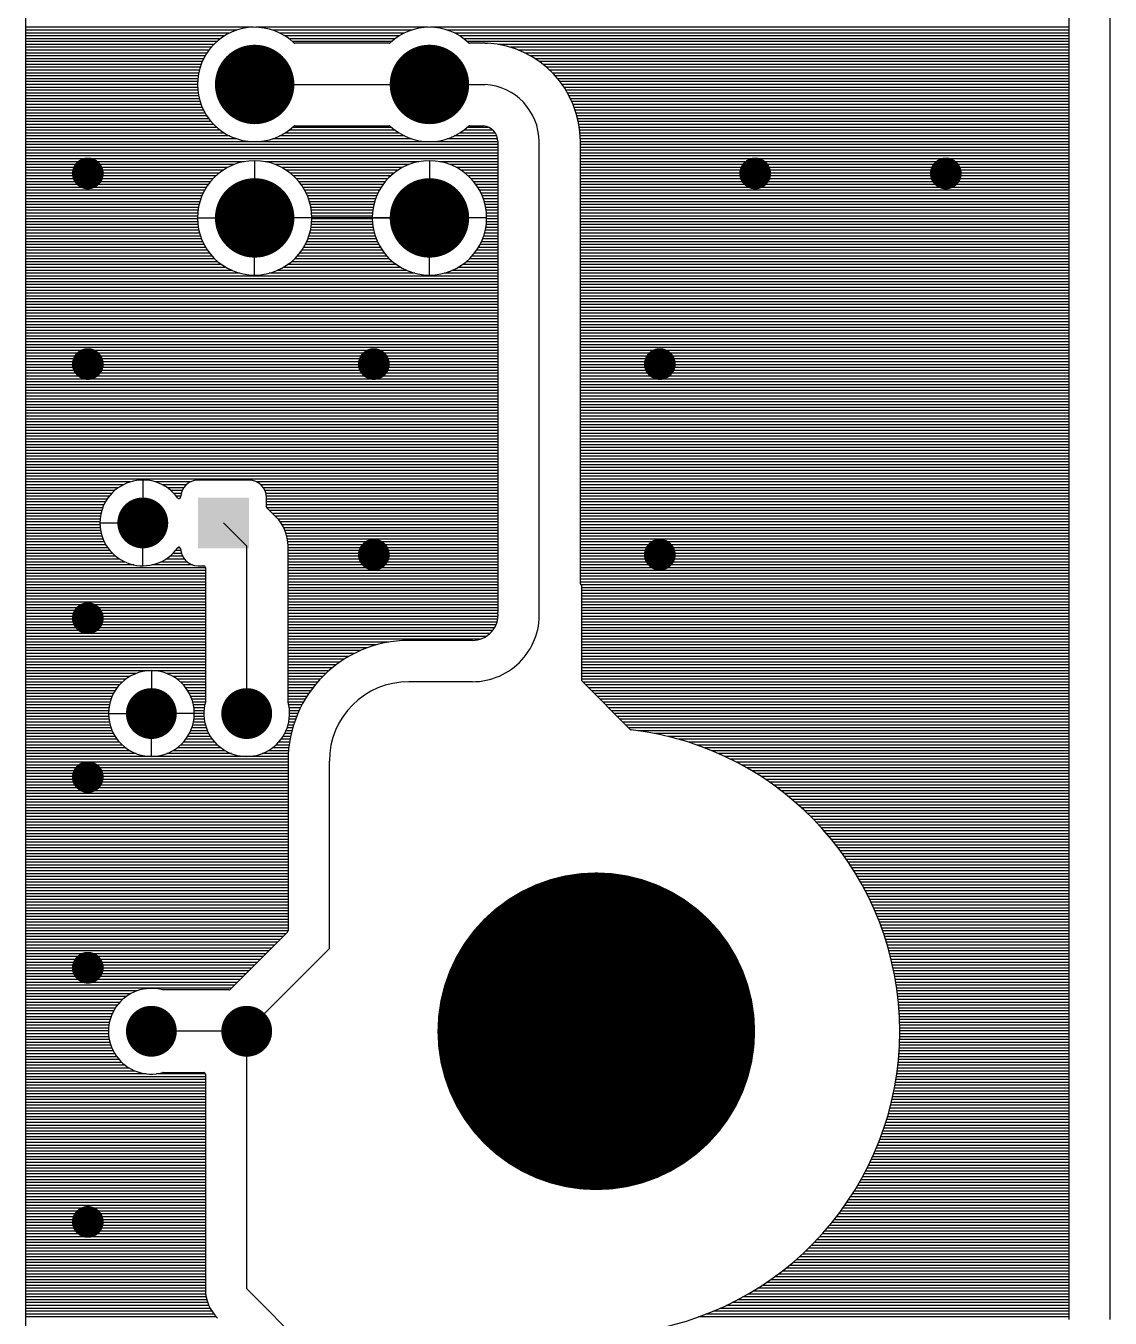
# Model space of a CAD drawing. Extents: x 295 to 953, y 10 to 290.
# Drawn here: x 600.7 to 662.1, y 147.5 to 220.8 of the extents above; entities that cross this region are included whole.
import ezdxf

# ---------------------------------------------------------------- set-up
doc = ezdxf.new("R2010")
doc.units = 0
doc.header["$LTSCALE"] = 5
doc.header["$MEASUREMENT"] = 0
doc.layers.get('0').update_dxf_attribs({"linetype": 'CONTINUOUS', "lineweight": 25})
doc.layers.add('BOTTOM_PHO', color=2, linetype='CONTINUOUS')

msp = doc.modelspace()

# ---------------------------------------------------------------- linework, layer by layer
for points, const_width in [([(614.753, 217.44, -1), (612.503, 217.44, -1)], 2.25), ([(624.653, 217.44, -1), (622.403, 217.44, -1)], 2.25), ([(604.628, 212.4, -1), (603.728, 212.4, -1)], 0.9), ([(642.428, 212.4, -1), (641.528, 212.4, -1)], 0.9), ([(653.228, 212.4, -1), (652.328, 212.4, -1)], 0.9), ([(614.753, 209.88, -1), (612.503, 209.88, -1)], 2.25), ([(624.653, 209.88, -1), (622.403, 209.88, -1)], 2.25), ([(604.628, 201.6, -1), (603.728, 201.6, -1)], 0.9), ([(620.828, 201.6, -1), (619.928, 201.6, -1)], 0.9), ([(637.028, 201.6, -1), (636.128, 201.6, -1)], 0.9), ([(608.012, 192.6, -1), (606.572, 192.6, -1)], 1.44), ([(620.828, 190.8, -1), (619.928, 190.8, -1)], 0.9), ([(637.028, 190.8, -1), (636.128, 190.8, -1)], 0.9), ([(604.628, 187.2, -1), (603.728, 187.2, -1)], 0.9), ([(608.498, 181.8, -1), (607.058, 181.8, -1)], 1.44), ([(613.898, 181.8, -1), (612.458, 181.8, -1)], 1.44), ([(604.628, 178.2, -1), (603.728, 178.2, -1)], 0.9), ([(637.478, 163.8, -1), (628.478, 163.8, -1)], 9), ([(604.628, 167.4, -1), (603.728, 167.4, -1)], 0.9), ([(608.498, 163.8, -1), (607.058, 163.8, -1)], 1.44), ([(613.898, 163.8, -1), (612.458, 163.8, -1)], 1.44), ([(604.628, 153, -1), (603.728, 153, -1)], 0.9)]:
    msp.add_lwpolyline(points, format="xyb", close=True, dxfattribs=dict(const_width=const_width))
msp.add_solid([(610.424, 194.04), (610.424, 191.16), (613.304, 194.04), (613.304, 191.16)])
at = {"layer": 'BOTTOM_PHO', "color": 7}
for p, q in [((600.668, 95.475), (600.668, 245.4)), ((659.745, 222.48), (659.745, 147.472)), ((662.085, 147.472), (662.085, 222.48)), ((613.565, 220.679), (600.668, 220.679)), ((612.614, 220.517), (600.668, 220.517)), ((623.465, 220.679), (613.69, 220.679)), ((622.514, 220.517), (614.641, 220.517)), ((659.745, 220.679), (623.59, 220.679)), ((659.745, 220.517), (624.541, 220.517)), ((612.214, 220.355), (600.668, 220.355)), ((611.92, 220.193), (600.668, 220.193)), ((611.683, 220.031), (600.668, 220.031)), ((611.484, 219.869), (600.668, 219.869)), ((611.313, 219.707), (600.668, 219.707)), ((622.114, 220.355), (615.041, 220.355)), ((621.82, 220.193), (615.335, 220.193)), ((621.583, 220.031), (615.572, 220.031)), ((621.384, 219.869), (615.771, 219.869)), ((621.251, 219.78), (615.904, 219.78)), ((659.745, 220.355), (624.941, 220.355)), ((659.745, 220.193), (625.235, 220.193)), ((659.745, 220.031), (625.472, 220.031)), ((659.745, 219.869), (625.671, 219.869)), ((626.678, 219.78), (625.804, 219.78)), ((626.678, 219.78), (626.811, 219.776)), ((659.745, 219.707), (627.422, 219.707)), ((611.165, 219.545), (600.668, 219.545)), ((611.035, 219.383), (600.668, 219.383)), ((610.921, 219.221), (600.668, 219.221)), ((610.821, 219.059), (600.668, 219.059)), ((659.745, 219.545), (628.112, 219.545)), ((659.745, 219.383), (628.573, 219.383)), ((659.745, 219.221), (628.938, 219.221)), ((659.745, 219.059), (629.246, 219.059)), ((610.734, 218.897), (600.668, 218.897)), ((610.658, 218.735), (600.668, 218.735)), ((610.592, 218.573), (600.668, 218.573)), ((610.537, 218.411), (600.668, 218.411)), ((610.49, 218.249), (600.668, 218.249)), ((659.745, 218.897), (629.514, 218.897)), ((659.745, 218.735), (629.752, 218.735)), ((659.745, 218.573), (629.966, 218.573)), ((659.745, 218.411), (630.161, 218.411)), ((659.745, 218.249), (630.339, 218.249)), ((610.453, 218.087), (600.668, 218.087)), ((610.424, 217.925), (600.668, 217.925)), ((610.404, 217.763), (600.668, 217.763)), ((610.392, 217.601), (600.668, 217.601)), ((659.745, 218.087), (630.503, 218.087)), ((659.745, 217.925), (630.654, 217.925)), ((659.745, 217.763), (630.793, 217.763)), ((659.745, 217.601), (630.922, 217.601)), ((610.388, 217.439), (600.668, 217.439)), ((610.392, 217.277), (600.668, 217.277)), ((610.404, 217.115), (600.668, 217.115)), ((610.424, 216.953), (600.668, 216.953)), ((610.453, 216.791), (600.668, 216.791)), ((613.628, 217.44), (623.528, 217.44)), ((623.528, 217.44), (626.678, 217.44)), ((659.745, 217.439), (631.042, 217.439)), ((659.745, 217.277), (631.153, 217.277)), ((659.745, 217.115), (631.256, 217.115)), ((659.745, 216.953), (631.352, 216.953)), ((659.745, 216.791), (631.44, 216.791)), ((610.491, 216.629), (600.668, 216.629)), ((610.537, 216.467), (600.668, 216.467)), ((610.593, 216.305), (600.668, 216.305)), ((610.658, 216.143), (600.668, 216.143)), ((610.734, 215.981), (600.668, 215.981)), ((659.745, 216.629), (631.522, 216.629)), ((659.745, 216.467), (631.597, 216.467)), ((659.745, 216.305), (631.666, 216.305)), ((659.745, 216.143), (631.729, 216.143)), ((659.745, 215.981), (631.786, 215.981)), ((610.822, 215.819), (600.668, 215.819)), ((610.922, 215.657), (600.668, 215.657)), ((611.036, 215.495), (600.668, 215.495)), ((611.166, 215.333), (600.668, 215.333)), ((659.745, 215.819), (631.838, 215.819)), ((659.745, 215.657), (631.884, 215.657)), ((659.745, 215.495), (631.925, 215.495)), ((659.745, 215.333), (631.961, 215.333)), ((611.314, 215.171), (600.668, 215.171)), ((611.485, 215.009), (600.668, 215.009)), ((611.684, 214.847), (600.668, 214.847)), ((611.922, 214.685), (600.668, 214.685)), ((612.216, 214.523), (600.668, 214.523)), ((622.116, 214.523), (615.039, 214.523)), ((621.822, 214.685), (615.333, 214.685)), ((621.584, 214.847), (615.571, 214.847)), ((621.385, 215.009), (615.77, 215.009)), ((615.904, 215.1), (621.251, 215.1)), ((627.338, 214.523), (624.939, 214.523)), ((627.256, 214.685), (625.233, 214.685)), ((627.125, 214.847), (625.471, 214.847)), ((626.898, 215.009), (625.67, 215.009)), ((625.804, 215.1), (626.585, 215.1)), ((659.745, 215.171), (631.992, 215.171)), ((659.745, 215.009), (632.019, 215.009)), ((659.745, 214.847), (632.04, 214.847)), ((659.745, 214.685), (632.056, 214.685)), ((659.745, 214.523), (632.068, 214.523)), ((612.618, 214.361), (600.668, 214.361)), ((627.398, 214.199), (600.668, 214.199)), ((627.398, 214.037), (600.668, 214.037)), ((627.398, 213.875), (600.668, 213.875)), ((622.518, 214.361), (614.637, 214.361)), ((627.383, 214.361), (624.537, 214.361)), ((627.398, 214.2), (627.398, 187.74)), ((629.738, 187.74), (629.738, 214.2)), ((659.745, 214.361), (632.075, 214.361)), ((632.078, 189.156), (632.078, 214.2)), ((659.745, 214.199), (632.078, 214.199)), ((659.745, 214.037), (632.078, 214.037)), ((659.745, 213.875), (632.078, 213.875)), ((627.398, 213.713), (600.668, 213.713)), ((627.398, 213.551), (600.668, 213.551)), ((627.398, 213.389), (600.668, 213.389)), ((627.398, 213.227), (600.668, 213.227)), ((613.035, 213.065), (600.668, 213.065)), ((613.628, 213.12), (613.628, 212.13)), ((622.935, 213.065), (614.22, 213.065)), ((623.528, 213.12), (623.528, 212.13)), ((627.398, 213.065), (624.12, 213.065)), ((659.745, 213.713), (632.078, 213.713)), ((659.745, 213.551), (632.078, 213.551)), ((659.745, 213.389), (632.078, 213.389)), ((659.745, 213.227), (632.078, 213.227)), ((659.745, 213.065), (632.078, 213.065)), ((612.463, 212.903), (600.668, 212.903)), ((612.108, 212.741), (600.668, 212.741)), ((611.836, 212.579), (600.668, 212.579)), ((611.613, 212.417), (600.668, 212.417)), ((622.363, 212.903), (614.792, 212.903)), ((622.008, 212.741), (615.147, 212.741)), ((621.736, 212.579), (615.419, 212.579)), ((621.513, 212.417), (615.642, 212.417)), ((627.398, 212.903), (624.692, 212.903)), ((627.398, 212.741), (625.047, 212.741)), ((627.398, 212.579), (625.319, 212.579)), ((627.398, 212.417), (625.542, 212.417)), ((659.745, 212.903), (632.078, 212.903)), ((659.745, 212.741), (632.078, 212.741)), ((659.745, 212.579), (632.078, 212.579)), ((659.745, 212.417), (632.078, 212.417)), ((611.424, 212.255), (600.668, 212.255)), ((611.261, 212.093), (600.668, 212.093)), ((611.12, 211.931), (600.668, 211.931)), ((610.995, 211.769), (600.668, 211.769)), ((610.886, 211.607), (600.668, 211.607)), ((621.324, 212.255), (615.831, 212.255)), ((621.161, 212.093), (615.994, 212.093)), ((621.02, 211.931), (616.135, 211.931)), ((620.895, 211.769), (616.26, 211.769)), ((620.786, 211.607), (616.369, 211.607)), ((627.398, 212.255), (625.731, 212.255)), ((627.398, 212.093), (625.894, 212.093)), ((627.398, 211.931), (626.035, 211.931)), ((627.398, 211.769), (626.16, 211.769)), ((627.398, 211.607), (626.269, 211.607)), ((659.745, 212.255), (632.078, 212.255)), ((659.745, 212.093), (632.078, 212.093)), ((659.745, 211.931), (632.078, 211.931)), ((659.745, 211.769), (632.078, 211.769)), ((659.745, 211.607), (632.078, 211.607)), ((610.791, 211.445), (600.668, 211.445)), ((610.707, 211.283), (600.668, 211.283)), ((610.635, 211.121), (600.668, 211.121)), ((610.573, 210.959), (600.668, 210.959)), ((620.691, 211.445), (616.464, 211.445)), ((620.607, 211.283), (616.548, 211.283)), ((620.535, 211.121), (616.62, 211.121)), ((620.473, 210.959), (616.682, 210.959)), ((627.398, 211.445), (626.364, 211.445)), ((627.398, 211.283), (626.448, 211.283)), ((627.398, 211.121), (626.52, 211.121)), ((627.398, 210.959), (626.582, 210.959)), ((659.745, 211.445), (632.078, 211.445)), ((659.745, 211.283), (632.078, 211.283)), ((659.745, 211.121), (632.078, 211.121)), ((659.745, 210.959), (632.078, 210.959)), ((610.52, 210.797), (600.668, 210.797)), ((610.477, 210.635), (600.668, 210.635)), ((610.442, 210.473), (600.668, 210.473)), ((610.416, 210.311), (600.668, 210.311)), ((610.399, 210.149), (600.668, 210.149)), ((620.42, 210.797), (616.735, 210.797)), ((620.377, 210.635), (616.778, 210.635)), ((620.342, 210.473), (616.813, 210.473)), ((620.316, 210.311), (616.839, 210.311)), ((620.299, 210.149), (616.856, 210.149)), ((627.398, 210.797), (626.635, 210.797)), ((627.398, 210.635), (626.678, 210.635)), ((627.398, 210.473), (626.713, 210.473)), ((627.398, 210.311), (626.739, 210.311)), ((627.398, 210.149), (626.756, 210.149)), ((659.745, 210.797), (632.078, 210.797)), ((659.745, 210.635), (632.078, 210.635)), ((659.745, 210.473), (632.078, 210.473)), ((659.745, 210.311), (632.078, 210.311)), ((659.745, 210.149), (632.078, 210.149)), ((610.389, 209.987), (600.668, 209.987)), ((610.388, 209.825), (600.668, 209.825)), ((610.395, 209.663), (600.668, 209.663)), ((610.41, 209.501), (600.668, 209.501)), ((610.388, 209.88), (611.378, 209.88)), ((623.528, 209.88), (613.628, 209.88)), ((616.868, 209.88), (615.878, 209.88)), ((620.31, 209.501), (616.845, 209.501)), ((620.295, 209.663), (616.86, 209.663)), ((620.289, 209.987), (616.866, 209.987)), ((620.288, 209.825), (616.867, 209.825)), ((620.288, 209.88), (621.278, 209.88)), ((626.768, 209.88), (625.778, 209.88)), ((627.398, 209.501), (626.745, 209.501)), ((627.398, 209.663), (626.76, 209.663)), ((627.398, 209.987), (626.766, 209.987)), ((627.398, 209.825), (626.767, 209.825)), ((659.745, 209.987), (632.078, 209.987)), ((659.745, 209.825), (632.078, 209.825)), ((659.745, 209.663), (632.078, 209.663)), ((659.745, 209.501), (632.078, 209.501)), ((610.433, 209.339), (600.668, 209.339)), ((610.465, 209.177), (600.668, 209.177)), ((610.505, 209.015), (600.668, 209.015)), ((610.554, 208.853), (600.668, 208.853)), ((610.613, 208.691), (600.668, 208.691)), ((620.513, 208.691), (616.642, 208.691)), ((620.454, 208.853), (616.701, 208.853)), ((620.405, 209.015), (616.75, 209.015)), ((620.365, 209.177), (616.79, 209.177)), ((620.333, 209.339), (616.822, 209.339)), ((627.398, 208.691), (626.542, 208.691)), ((627.398, 208.853), (626.601, 208.853)), ((627.398, 209.015), (626.65, 209.015)), ((627.398, 209.177), (626.69, 209.177)), ((627.398, 209.339), (626.722, 209.339)), ((659.745, 209.339), (632.078, 209.339)), ((659.745, 209.177), (632.078, 209.177)), ((659.745, 209.015), (632.078, 209.015)), ((659.745, 208.853), (632.078, 208.853)), ((659.745, 208.691), (632.078, 208.691)), ((610.682, 208.529), (600.668, 208.529)), ((610.762, 208.367), (600.668, 208.367)), ((610.854, 208.205), (600.668, 208.205)), ((610.958, 208.043), (600.668, 208.043)), ((620.858, 208.043), (616.297, 208.043)), ((620.754, 208.205), (616.401, 208.205)), ((620.662, 208.367), (616.493, 208.367)), ((620.582, 208.529), (616.573, 208.529)), ((627.398, 208.043), (626.197, 208.043)), ((627.398, 208.205), (626.301, 208.205)), ((627.398, 208.367), (626.393, 208.367)), ((627.398, 208.529), (626.473, 208.529)), ((659.745, 208.529), (632.078, 208.529)), ((659.745, 208.367), (632.078, 208.367)), ((659.745, 208.205), (632.078, 208.205)), ((659.745, 208.043), (632.078, 208.043)), ((611.077, 207.881), (600.668, 207.881)), ((611.213, 207.719), (600.668, 207.719)), ((611.369, 207.557), (600.668, 207.557)), ((611.548, 207.395), (600.668, 207.395)), ((611.759, 207.233), (600.668, 207.233)), ((613.628, 206.64), (613.628, 207.63)), ((621.659, 207.233), (615.497, 207.233)), ((621.448, 207.395), (615.707, 207.395)), ((621.269, 207.557), (615.887, 207.557)), ((621.113, 207.719), (616.042, 207.719)), ((620.977, 207.881), (616.178, 207.881)), ((623.528, 206.64), (623.528, 207.63)), ((627.398, 207.233), (625.397, 207.233)), ((627.398, 207.395), (625.607, 207.395)), ((627.398, 207.557), (625.787, 207.557)), ((627.398, 207.719), (625.942, 207.719)), ((627.398, 207.881), (626.078, 207.881)), ((659.745, 207.881), (632.078, 207.881)), ((659.745, 207.719), (632.078, 207.719)), ((659.745, 207.557), (632.078, 207.557)), ((659.745, 207.395), (632.078, 207.395)), ((659.745, 207.233), (632.078, 207.233)), ((612.012, 207.071), (600.668, 207.071)), ((612.334, 206.909), (600.668, 206.909)), ((612.8, 206.747), (600.668, 206.747)), ((627.398, 206.585), (600.668, 206.585)), ((622.7, 206.747), (614.455, 206.747)), ((622.234, 206.909), (614.921, 206.909)), ((621.912, 207.071), (615.243, 207.071)), ((627.398, 206.747), (624.355, 206.747)), ((627.398, 206.909), (624.821, 206.909)), ((627.398, 207.071), (625.143, 207.071)), ((659.745, 207.071), (632.078, 207.071)), ((659.745, 206.909), (632.078, 206.909)), ((659.745, 206.747), (632.078, 206.747)), ((659.745, 206.585), (632.078, 206.585)), ((627.398, 206.423), (600.668, 206.423)), ((627.398, 206.261), (600.668, 206.261)), ((627.398, 206.099), (600.668, 206.099)), ((627.398, 205.937), (600.668, 205.937)), ((627.398, 205.775), (600.668, 205.775)), ((659.745, 206.423), (632.078, 206.423)), ((659.745, 206.261), (632.078, 206.261)), ((659.745, 206.099), (632.078, 206.099)), ((659.745, 205.937), (632.078, 205.937)), ((659.745, 205.775), (632.078, 205.775)), ((627.398, 205.613), (600.668, 205.613)), ((627.398, 205.451), (600.668, 205.451)), ((627.398, 205.289), (600.668, 205.289)), ((627.398, 205.127), (600.668, 205.127)), ((659.745, 205.613), (632.078, 205.613)), ((659.745, 205.451), (632.078, 205.451)), ((659.745, 205.289), (632.078, 205.289)), ((659.745, 205.127), (632.078, 205.127)), ((627.398, 204.965), (600.668, 204.965)), ((627.398, 204.803), (600.668, 204.803)), ((627.398, 204.641), (600.668, 204.641)), ((627.398, 204.479), (600.668, 204.479)), ((627.398, 204.317), (600.668, 204.317)), ((659.745, 204.965), (632.078, 204.965)), ((659.745, 204.803), (632.078, 204.803)), ((659.745, 204.641), (632.078, 204.641)), ((659.745, 204.479), (632.078, 204.479)), ((659.745, 204.317), (632.078, 204.317)), ((627.398, 204.155), (600.668, 204.155)), ((627.398, 203.993), (600.668, 203.993)), ((627.398, 203.831), (600.668, 203.831)), ((627.398, 203.669), (600.668, 203.669)), ((659.745, 204.155), (632.078, 204.155)), ((659.745, 203.993), (632.078, 203.993)), ((659.745, 203.831), (632.078, 203.831)), ((659.745, 203.669), (632.078, 203.669)), ((627.398, 203.507), (600.668, 203.507)), ((627.398, 203.345), (600.668, 203.345)), ((627.398, 203.183), (600.668, 203.183)), ((627.398, 203.021), (600.668, 203.021)), ((627.398, 202.859), (600.668, 202.859)), ((659.745, 203.507), (632.078, 203.507)), ((659.745, 203.345), (632.078, 203.345)), ((659.745, 203.183), (632.078, 203.183)), ((659.745, 203.021), (632.078, 203.021)), ((659.745, 202.859), (632.078, 202.859)), ((627.398, 202.697), (600.668, 202.697)), ((627.398, 202.535), (600.668, 202.535)), ((627.398, 202.373), (600.668, 202.373)), ((627.398, 202.211), (600.668, 202.211)), ((659.745, 202.697), (632.078, 202.697)), ((659.745, 202.535), (632.078, 202.535)), ((659.745, 202.373), (632.078, 202.373)), ((659.745, 202.211), (632.078, 202.211)), ((627.398, 202.049), (600.668, 202.049)), ((627.398, 201.887), (600.668, 201.887)), ((627.398, 201.725), (600.668, 201.725)), ((627.398, 201.563), (600.668, 201.563)), ((627.398, 201.401), (600.668, 201.401)), ((659.745, 202.049), (632.078, 202.049)), ((659.745, 201.887), (632.078, 201.887)), ((659.745, 201.725), (632.078, 201.725)), ((659.745, 201.563), (632.078, 201.563)), ((659.745, 201.401), (632.078, 201.401)), ((627.398, 201.239), (600.668, 201.239)), ((627.398, 201.077), (600.668, 201.077)), ((627.398, 200.915), (600.668, 200.915)), ((627.398, 200.753), (600.668, 200.753)), ((659.745, 201.239), (632.078, 201.239)), ((659.745, 201.077), (632.078, 201.077)), ((659.745, 200.915), (632.078, 200.915)), ((659.745, 200.753), (632.078, 200.753)), ((627.398, 200.591), (600.668, 200.591)), ((627.398, 200.429), (600.668, 200.429)), ((627.398, 200.267), (600.668, 200.267)), ((627.398, 200.105), (600.668, 200.105)), ((627.398, 199.943), (600.668, 199.943)), ((659.745, 200.591), (632.078, 200.591)), ((659.745, 200.429), (632.078, 200.429)), ((659.745, 200.267), (632.078, 200.267)), ((659.745, 200.105), (632.078, 200.105)), ((659.745, 199.943), (632.078, 199.943)), ((627.398, 199.781), (600.668, 199.781)), ((627.398, 199.619), (600.668, 199.619)), ((627.398, 199.457), (600.668, 199.457)), ((627.398, 199.295), (600.668, 199.295)), ((659.745, 199.781), (632.078, 199.781)), ((659.745, 199.619), (632.078, 199.619)), ((659.745, 199.457), (632.078, 199.457)), ((659.745, 199.295), (632.078, 199.295)), ((627.398, 199.133), (600.668, 199.133)), ((627.398, 198.971), (600.668, 198.971)), ((627.398, 198.809), (600.668, 198.809)), ((627.398, 198.647), (600.668, 198.647)), ((627.398, 198.485), (600.668, 198.485)), ((659.745, 199.133), (632.078, 199.133)), ((659.745, 198.971), (632.078, 198.971)), ((659.745, 198.809), (632.078, 198.809)), ((659.745, 198.647), (632.078, 198.647)), ((659.745, 198.485), (632.078, 198.485)), ((627.398, 198.323), (600.668, 198.323)), ((627.398, 198.161), (600.668, 198.161)), ((627.398, 197.999), (600.668, 197.999)), ((627.398, 197.837), (600.668, 197.837)), ((659.745, 198.323), (632.078, 198.323)), ((659.745, 198.161), (632.078, 198.161)), ((659.745, 197.999), (632.078, 197.999)), ((659.745, 197.837), (632.078, 197.837)), ((627.398, 197.675), (600.668, 197.675)), ((627.398, 197.513), (600.668, 197.513)), ((627.398, 197.351), (600.668, 197.351)), ((627.398, 197.189), (600.668, 197.189)), ((627.398, 197.027), (600.668, 197.027)), ((659.745, 197.675), (632.078, 197.675)), ((659.745, 197.513), (632.078, 197.513)), ((659.745, 197.351), (632.078, 197.351)), ((659.745, 197.189), (632.078, 197.189)), ((659.745, 197.027), (632.078, 197.027)), ((627.398, 196.865), (600.668, 196.865)), ((627.398, 196.703), (600.668, 196.703)), ((627.398, 196.541), (600.668, 196.541)), ((627.398, 196.379), (600.668, 196.379)), ((627.398, 196.217), (600.668, 196.217)), ((659.745, 196.865), (632.078, 196.865)), ((659.745, 196.703), (632.078, 196.703)), ((659.745, 196.541), (632.078, 196.541)), ((659.745, 196.379), (632.078, 196.379)), ((659.745, 196.217), (632.078, 196.217)), ((627.398, 196.055), (600.668, 196.055)), ((627.398, 195.893), (600.668, 195.893)), ((627.398, 195.731), (600.668, 195.731)), ((627.398, 195.569), (600.668, 195.569)), ((659.745, 196.055), (632.078, 196.055)), ((659.745, 195.893), (632.078, 195.893)), ((659.745, 195.731), (632.078, 195.731)), ((659.745, 195.569), (632.078, 195.569)), ((627.398, 195.407), (600.668, 195.407)), ((627.398, 195.245), (600.668, 195.245)), ((627.398, 195.083), (600.668, 195.083)), ((606.573, 194.921), (600.668, 194.921)), ((606.177, 194.759), (600.668, 194.759)), ((607.292, 195.03), (607.292, 194.04)), ((609.973, 194.921), (608.01, 194.921)), ((609.743, 194.759), (608.406, 194.759)), ((613.304, 195.03), (610.424, 195.03)), ((627.398, 194.921), (613.754, 194.921)), ((627.398, 194.759), (613.984, 194.759)), ((659.745, 195.407), (632.078, 195.407)), ((659.745, 195.245), (632.078, 195.245)), ((659.745, 195.083), (632.078, 195.083)), ((659.745, 194.921), (632.078, 194.921)), ((659.745, 194.759), (632.078, 194.759)), ((605.908, 194.597), (600.668, 194.597)), ((605.699, 194.435), (600.668, 194.435)), ((605.53, 194.273), (600.668, 194.273)), ((605.389, 194.111), (600.668, 194.111)), ((609.605, 194.597), (608.676, 194.597)), ((609.516, 194.435), (608.884, 194.435)), ((609.461, 194.273), (609.054, 194.273)), ((609.436, 194.111), (609.194, 194.111)), ((627.398, 194.597), (614.122, 194.597)), ((627.398, 194.435), (614.211, 194.435)), ((627.398, 194.273), (614.266, 194.273)), ((627.398, 194.111), (614.291, 194.111)), ((614.294, 193.517), (614.294, 194.04)), ((659.745, 194.597), (632.078, 194.597)), ((659.745, 194.435), (632.078, 194.435)), ((659.745, 194.273), (632.078, 194.273)), ((659.745, 194.111), (632.078, 194.111)), ((605.271, 193.949), (600.668, 193.949)), ((605.171, 193.787), (600.668, 193.787)), ((605.088, 193.625), (600.668, 193.625)), ((605.02, 193.463), (600.668, 193.463)), ((604.965, 193.301), (600.668, 193.301)), ((627.398, 193.949), (614.294, 193.949)), ((627.398, 193.787), (614.294, 193.787)), ((627.398, 193.625), (614.294, 193.625)), ((627.398, 193.463), (614.311, 193.463)), ((614.832, 192.941), (614.32, 193.453)), ((627.398, 193.301), (614.471, 193.301)), ((659.745, 193.949), (632.078, 193.949)), ((659.745, 193.787), (632.078, 193.787)), ((659.745, 193.625), (632.078, 193.625)), ((659.745, 193.463), (632.078, 193.463)), ((659.745, 193.301), (632.078, 193.301)), ((604.922, 193.139), (600.668, 193.139)), ((604.891, 192.977), (600.668, 192.977)), ((604.871, 192.815), (600.668, 192.815)), ((604.862, 192.653), (600.668, 192.653)), ((604.862, 192.6), (605.852, 192.6)), ((613.178, 191.286), (611.864, 192.6)), ((627.398, 193.139), (614.633, 193.139)), ((627.398, 192.977), (614.795, 192.977)), ((627.398, 192.815), (614.949, 192.815)), ((627.398, 192.653), (615.076, 192.653)), ((659.745, 193.139), (632.078, 193.139)), ((659.745, 192.977), (632.078, 192.977)), ((659.745, 192.815), (632.078, 192.815)), ((659.745, 192.653), (632.078, 192.653)), ((604.864, 192.491), (600.668, 192.491)), ((604.877, 192.329), (600.668, 192.329)), ((604.9, 192.167), (600.668, 192.167)), ((604.935, 192.005), (600.668, 192.005)), ((604.982, 191.843), (600.668, 191.843)), ((627.398, 192.491), (615.183, 192.491)), ((627.398, 192.329), (615.272, 192.329)), ((627.398, 192.167), (615.345, 192.167)), ((627.398, 192.005), (615.404, 192.005)), ((627.398, 191.843), (615.45, 191.843)), ((659.745, 192.491), (632.078, 192.491)), ((659.745, 192.329), (632.078, 192.329)), ((659.745, 192.167), (632.078, 192.167)), ((659.745, 192.005), (632.078, 192.005)), ((659.745, 191.843), (632.078, 191.843)), ((605.042, 191.681), (600.668, 191.681)), ((605.115, 191.519), (600.668, 191.519)), ((605.203, 191.357), (600.668, 191.357)), ((605.309, 191.195), (600.668, 191.195)), ((607.292, 190.17), (607.292, 191.16)), ((609.413, 191.195), (609.275, 191.195)), ((613.178, 181.8), (613.178, 191.286)), ((627.398, 191.681), (615.484, 191.681)), ((627.398, 191.519), (615.506, 191.519)), ((627.398, 191.357), (615.516, 191.357)), ((615.518, 182.467), (615.518, 191.286)), ((627.398, 191.195), (615.518, 191.195)), ((659.745, 191.681), (632.078, 191.681)), ((659.745, 191.519), (632.078, 191.519)), ((659.745, 191.357), (632.078, 191.357)), ((659.745, 191.195), (632.078, 191.195)), ((605.434, 191.033), (600.668, 191.033)), ((605.584, 190.871), (600.668, 190.871)), ((605.765, 190.709), (600.668, 190.709)), ((605.991, 190.547), (600.668, 190.547)), ((606.291, 190.385), (600.668, 190.385)), ((609.807, 190.385), (608.292, 190.385)), ((609.646, 190.547), (608.592, 190.547)), ((609.542, 190.709), (608.818, 190.709)), ((609.477, 190.871), (608.999, 190.871)), ((609.442, 191.033), (609.149, 191.033)), ((627.398, 191.033), (615.518, 191.033)), ((627.398, 190.871), (615.518, 190.871)), ((627.398, 190.709), (615.518, 190.709)), ((627.398, 190.547), (615.518, 190.547)), ((627.398, 190.385), (615.518, 190.385)), ((659.745, 191.033), (632.078, 191.033)), ((659.745, 190.871), (632.078, 190.871)), ((659.745, 190.709), (632.078, 190.709)), ((659.745, 190.547), (632.078, 190.547)), ((659.745, 190.385), (632.078, 190.385)), ((606.785, 190.223), (600.668, 190.223)), ((610.838, 190.061), (600.668, 190.061)), ((610.838, 189.899), (600.668, 189.899)), ((610.838, 189.737), (600.668, 189.737)), ((610.103, 190.223), (607.798, 190.223)), ((610.424, 190.17), (610.748, 190.17)), ((610.838, 190.08), (610.838, 182.467)), ((627.398, 190.223), (615.518, 190.223)), ((627.398, 190.061), (615.518, 190.061)), ((627.398, 189.899), (615.518, 189.899)), ((627.398, 189.737), (615.518, 189.737)), ((659.745, 190.223), (632.078, 190.223)), ((659.745, 190.061), (632.078, 190.061)), ((659.745, 189.899), (632.078, 189.899)), ((659.745, 189.737), (632.078, 189.737)), ((610.838, 189.575), (600.668, 189.575)), ((610.838, 189.413), (600.668, 189.413)), ((610.838, 189.251), (600.668, 189.251)), ((610.838, 189.089), (600.668, 189.089)), ((610.838, 188.927), (600.668, 188.927)), ((627.398, 189.575), (615.518, 189.575)), ((627.398, 189.413), (615.518, 189.413)), ((627.398, 189.251), (615.518, 189.251)), ((627.398, 189.089), (615.518, 189.089)), ((627.398, 188.927), (615.518, 188.927)), ((659.745, 189.575), (632.078, 189.575)), ((659.745, 189.413), (632.078, 189.413)), ((659.745, 189.251), (632.078, 189.251)), ((659.745, 189.089), (632.107, 189.089)), ((632.168, 183.675), (632.168, 189)), ((659.745, 188.927), (632.168, 188.927)), ((610.838, 188.765), (600.668, 188.765)), ((610.838, 188.603), (600.668, 188.603)), ((610.838, 188.441), (600.668, 188.441)), ((610.838, 188.279), (600.668, 188.279)), ((627.398, 188.765), (615.518, 188.765)), ((627.398, 188.603), (615.518, 188.603)), ((627.398, 188.441), (615.518, 188.441)), ((627.398, 188.279), (615.518, 188.279)), ((659.745, 188.765), (632.168, 188.765)), ((659.745, 188.603), (632.168, 188.603)), ((659.745, 188.441), (632.168, 188.441)), ((659.745, 188.279), (632.168, 188.279)), ((610.838, 188.117), (600.668, 188.117)), ((610.838, 187.955), (600.668, 187.955)), ((610.838, 187.793), (600.668, 187.793)), ((610.838, 187.631), (600.668, 187.631)), ((610.838, 187.469), (600.668, 187.469)), ((627.398, 188.117), (615.518, 188.117)), ((627.398, 187.955), (615.518, 187.955)), ((627.398, 187.793), (615.518, 187.793)), ((627.4, 187.631), (615.518, 187.631)), ((627.411, 187.469), (615.518, 187.469)), ((659.745, 188.117), (632.168, 188.117)), ((659.745, 187.955), (632.168, 187.955)), ((659.745, 187.793), (632.168, 187.793)), ((659.745, 187.631), (632.168, 187.631)), ((659.745, 187.469), (632.168, 187.469)), ((610.838, 187.307), (600.668, 187.307)), ((610.838, 187.145), (600.668, 187.145)), ((610.838, 186.983), (600.668, 186.983)), ((610.838, 186.821), (600.668, 186.821)), ((627.41, 187.307), (615.518, 187.307)), ((627.391, 187.145), (615.518, 187.145)), ((627.352, 186.983), (615.518, 186.983)), ((627.293, 186.821), (615.518, 186.821)), ((659.745, 187.307), (632.168, 187.307)), ((659.745, 187.145), (632.168, 187.145)), ((659.745, 186.983), (632.168, 186.983)), ((659.745, 186.821), (632.168, 186.821)), ((610.838, 186.659), (600.668, 186.659)), ((610.838, 186.497), (600.668, 186.497)), ((610.838, 186.335), (600.668, 186.335)), ((610.838, 186.173), (600.668, 186.173)), ((610.838, 186.011), (600.668, 186.011)), ((627.211, 186.659), (615.518, 186.659)), ((627.1, 186.497), (615.518, 186.497)), ((626.951, 186.335), (615.518, 186.335)), ((626.743, 186.173), (615.518, 186.173)), ((626.397, 186.011), (615.518, 186.011)), ((659.745, 186.659), (632.168, 186.659)), ((659.745, 186.497), (632.168, 186.497)), ((659.745, 186.335), (632.168, 186.335)), ((659.745, 186.173), (632.168, 186.173)), ((659.745, 186.011), (632.168, 186.011)), ((610.838, 185.849), (600.668, 185.849)), ((610.838, 185.687), (600.668, 185.687)), ((610.838, 185.525), (600.668, 185.525)), ((610.838, 185.363), (600.668, 185.363)), ((621.23, 185.849), (615.518, 185.849)), ((620.507, 185.687), (615.518, 185.687)), ((620.006, 185.525), (615.518, 185.525)), ((619.604, 185.363), (615.518, 185.363)), ((625.958, 185.943), (622.361, 185.943)), ((659.745, 185.849), (632.168, 185.849)), ((659.745, 185.687), (632.168, 185.687)), ((659.745, 185.525), (632.168, 185.525)), ((659.745, 185.363), (632.168, 185.363)), ((610.838, 185.201), (600.668, 185.201)), ((610.838, 185.039), (600.668, 185.039)), ((610.838, 184.877), (600.668, 184.877)), ((610.838, 184.715), (600.668, 184.715)), ((610.838, 184.553), (600.668, 184.553)), ((619.262, 185.201), (615.518, 185.201)), ((618.962, 185.039), (615.518, 185.039)), ((618.693, 184.877), (615.518, 184.877)), ((618.449, 184.715), (615.518, 184.715)), ((618.227, 184.553), (615.518, 184.553)), ((659.745, 185.201), (632.168, 185.201)), ((659.745, 185.039), (632.168, 185.039)), ((659.745, 184.877), (632.168, 184.877)), ((659.745, 184.715), (632.168, 184.715)), ((659.745, 184.553), (632.168, 184.553)), ((610.838, 184.391), (600.668, 184.391)), ((607.723, 184.229), (600.668, 184.229)), ((606.904, 184.067), (600.668, 184.067)), ((606.564, 183.905), (600.668, 183.905)), ((607.778, 184.23), (607.778, 183.24)), ((610.838, 184.229), (607.832, 184.229)), ((610.838, 184.067), (608.652, 184.067)), ((610.838, 183.905), (608.991, 183.905)), ((618.021, 184.391), (615.518, 184.391)), ((617.831, 184.229), (615.518, 184.229)), ((617.654, 184.067), (615.518, 184.067)), ((617.489, 183.905), (615.518, 183.905)), ((659.745, 184.391), (632.168, 184.391)), ((659.745, 184.229), (632.168, 184.229)), ((659.745, 184.067), (632.168, 184.067)), ((659.745, 183.905), (632.168, 183.905)), ((606.319, 183.743), (600.668, 183.743)), ((606.125, 183.581), (600.668, 183.581)), ((605.966, 183.419), (600.668, 183.419)), ((605.833, 183.257), (600.668, 183.257)), ((605.722, 183.095), (600.668, 183.095)), ((610.838, 183.743), (609.236, 183.743)), ((610.838, 183.581), (609.43, 183.581)), ((610.838, 183.419), (609.589, 183.419)), ((610.838, 183.257), (609.722, 183.257)), ((610.838, 183.095), (609.833, 183.095)), ((617.334, 183.743), (615.518, 183.743)), ((617.189, 183.581), (615.518, 183.581)), ((617.053, 183.419), (615.518, 183.419)), ((616.925, 183.257), (615.518, 183.257)), ((616.805, 183.095), (615.518, 183.095)), ((625.958, 183.603), (622.361, 183.603)), ((659.745, 183.743), (632.168, 183.743)), ((634.903, 180.901), (632.194, 183.611)), ((659.745, 183.581), (632.223, 183.581)), ((659.745, 183.419), (632.385, 183.419)), ((659.745, 183.257), (632.547, 183.257)), ((659.745, 183.095), (632.709, 183.095)), ((605.628, 182.933), (600.668, 182.933)), ((605.55, 182.771), (600.668, 182.771)), ((605.486, 182.609), (600.668, 182.609)), ((605.435, 182.447), (600.668, 182.447)), ((610.838, 182.933), (609.927, 182.933)), ((610.838, 182.771), (610.005, 182.771)), ((610.838, 182.609), (610.069, 182.609)), ((610.835, 182.447), (610.12, 182.447)), ((616.692, 182.933), (615.518, 182.933)), ((616.586, 182.771), (615.518, 182.771)), ((616.486, 182.609), (615.518, 182.609)), ((616.392, 182.447), (615.52, 182.447)), ((659.745, 182.933), (632.871, 182.933)), ((659.745, 182.771), (633.033, 182.771)), ((659.745, 182.609), (633.195, 182.609)), ((659.745, 182.447), (633.357, 182.447)), ((605.397, 182.285), (600.668, 182.285)), ((605.369, 182.123), (600.668, 182.123)), ((605.353, 181.961), (600.668, 181.961)), ((605.348, 181.799), (600.668, 181.799)), ((605.353, 181.637), (600.668, 181.637)), ((605.348, 181.8), (606.338, 181.8)), ((610.208, 181.8), (609.218, 181.8)), ((610.797, 182.285), (610.159, 182.285)), ((610.769, 182.123), (610.186, 182.123)), ((610.753, 181.961), (610.202, 181.961)), ((610.753, 181.637), (610.202, 181.637)), ((610.748, 181.799), (610.208, 181.799)), ((616.304, 182.285), (615.559, 182.285)), ((616.222, 182.123), (615.586, 182.123)), ((616.144, 181.961), (615.602, 181.961)), ((616.005, 181.637), (615.602, 181.637)), ((616.072, 181.799), (615.608, 181.799)), ((659.745, 182.285), (633.519, 182.285)), ((659.745, 182.123), (633.681, 182.123)), ((659.745, 181.961), (633.843, 181.961)), ((659.745, 181.799), (634.005, 181.799)), ((659.745, 181.637), (634.167, 181.637)), ((605.369, 181.475), (600.668, 181.475)), ((605.397, 181.313), (600.668, 181.313)), ((605.436, 181.151), (600.668, 181.151)), ((605.487, 180.989), (600.668, 180.989)), ((610.887, 180.989), (610.068, 180.989)), ((610.836, 181.151), (610.119, 181.151)), ((610.797, 181.313), (610.158, 181.313)), ((610.769, 181.475), (610.186, 181.475)), ((615.784, 180.989), (615.468, 180.989)), ((615.832, 181.151), (615.519, 181.151)), ((615.885, 181.313), (615.558, 181.313)), ((615.943, 181.475), (615.586, 181.475)), ((659.745, 181.475), (634.329, 181.475)), ((659.745, 181.313), (634.491, 181.313)), ((659.745, 181.151), (634.653, 181.151)), ((659.745, 180.989), (634.815, 180.989)), ((605.551, 180.827), (600.668, 180.827)), ((605.629, 180.665), (600.668, 180.665)), ((605.722, 180.503), (600.668, 180.503)), ((605.834, 180.341), (600.668, 180.341)), ((605.967, 180.179), (600.668, 180.179)), ((607.778, 179.37), (607.778, 180.36)), ((611.367, 180.179), (609.588, 180.179)), ((611.234, 180.341), (609.721, 180.341)), ((611.122, 180.503), (609.833, 180.503)), ((611.029, 180.665), (609.926, 180.665)), ((610.951, 180.827), (610.004, 180.827)), ((615.603, 180.179), (614.988, 180.179)), ((615.631, 180.341), (615.121, 180.341)), ((615.663, 180.503), (615.233, 180.503)), ((615.699, 180.665), (615.326, 180.665)), ((615.739, 180.827), (615.404, 180.827)), ((659.745, 180.827), (635.336, 180.827)), ((659.745, 180.665), (636.302, 180.665)), ((659.745, 180.503), (637.039, 180.503)), ((659.745, 180.341), (637.655, 180.341)), ((659.745, 180.179), (638.194, 180.179)), ((606.126, 180.017), (600.668, 180.017)), ((606.32, 179.855), (600.668, 179.855)), ((606.566, 179.693), (600.668, 179.693)), ((606.907, 179.531), (600.668, 179.531)), ((612.307, 179.531), (608.648, 179.531)), ((611.966, 179.693), (608.989, 179.693)), ((611.72, 179.855), (609.235, 179.855)), ((611.526, 180.017), (609.429, 180.017)), ((615.531, 179.531), (614.048, 179.531)), ((615.543, 179.693), (614.389, 179.693)), ((615.559, 179.855), (614.635, 179.855)), ((615.579, 180.017), (614.829, 180.017)), ((659.745, 180.017), (638.678, 180.017)), ((659.745, 179.855), (639.119, 179.855)), ((659.745, 179.693), (639.527, 179.693)), ((659.745, 179.531), (639.907, 179.531)), ((615.523, 179.369), (600.668, 179.369)), ((615.518, 179.207), (600.668, 179.207)), ((615.518, 179.045), (600.668, 179.045)), ((615.518, 178.883), (600.668, 178.883)), ((615.518, 178.721), (600.668, 178.721)), ((615.518, 179.1), (615.518, 169.487)), ((617.858, 168.48), (617.858, 179.1)), ((659.745, 179.369), (640.264, 179.369)), ((659.745, 179.207), (640.6, 179.207)), ((659.745, 179.045), (640.919, 179.045)), ((659.745, 178.883), (641.223, 178.883)), ((659.745, 178.721), (641.513, 178.721)), ((615.518, 178.559), (600.668, 178.559)), ((615.518, 178.397), (600.668, 178.397)), ((615.518, 178.235), (600.668, 178.235)), ((615.518, 178.073), (600.668, 178.073)), ((615.518, 177.911), (600.668, 177.911)), ((659.745, 178.559), (641.79, 178.559)), ((659.745, 178.397), (642.056, 178.397)), ((659.745, 178.235), (642.311, 178.235)), ((659.745, 178.073), (642.557, 178.073)), ((659.745, 177.911), (642.794, 177.911)), ((615.518, 177.749), (600.668, 177.749)), ((615.518, 177.587), (600.668, 177.587)), ((615.518, 177.425), (600.668, 177.425)), ((615.518, 177.263), (600.668, 177.263)), ((659.745, 177.749), (643.023, 177.749)), ((659.745, 177.587), (643.244, 177.587)), ((659.745, 177.425), (643.458, 177.425)), ((659.745, 177.263), (643.666, 177.263)), ((615.518, 177.101), (600.668, 177.101)), ((615.518, 176.939), (600.668, 176.939)), ((615.518, 176.777), (600.668, 176.777)), ((615.518, 176.615), (600.668, 176.615)), ((615.518, 176.453), (600.668, 176.453)), ((659.745, 177.101), (643.867, 177.101)), ((659.745, 176.939), (644.061, 176.939)), ((659.745, 176.777), (644.251, 176.777)), ((659.745, 176.615), (644.435, 176.615)), ((659.745, 176.453), (644.613, 176.453)), ((615.518, 176.291), (600.668, 176.291)), ((615.518, 176.129), (600.668, 176.129)), ((615.518, 175.967), (600.668, 175.967)), ((615.518, 175.805), (600.668, 175.805)), ((659.745, 176.291), (644.787, 176.291)), ((659.745, 176.129), (644.956, 176.129)), ((659.745, 175.967), (645.12, 175.967)), ((659.745, 175.805), (645.281, 175.805)), ((615.518, 175.643), (600.668, 175.643)), ((615.518, 175.481), (600.668, 175.481)), ((615.518, 175.319), (600.668, 175.319)), ((615.518, 175.157), (600.668, 175.157)), ((615.518, 174.995), (600.668, 174.995)), ((659.745, 175.643), (645.437, 175.643)), ((659.745, 175.481), (645.589, 175.481)), ((659.745, 175.319), (645.737, 175.319)), ((659.745, 175.157), (645.881, 175.157)), ((659.745, 174.995), (646.022, 174.995)), ((615.518, 174.833), (600.668, 174.833)), ((615.518, 174.671), (600.668, 174.671)), ((615.518, 174.509), (600.668, 174.509)), ((615.518, 174.347), (600.668, 174.347)), ((659.745, 174.833), (646.159, 174.833)), ((659.745, 174.671), (646.293, 174.671)), ((659.745, 174.509), (646.424, 174.509)), ((659.745, 174.347), (646.551, 174.347)), ((615.518, 174.185), (600.668, 174.185)), ((615.518, 174.023), (600.668, 174.023)), ((615.518, 173.861), (600.668, 173.861)), ((615.518, 173.699), (600.668, 173.699)), ((615.518, 173.537), (600.668, 173.537)), ((659.745, 174.185), (646.676, 174.185)), ((659.745, 174.023), (646.797, 174.023)), ((659.745, 173.861), (646.915, 173.861)), ((659.745, 173.699), (647.031, 173.699)), ((659.745, 173.537), (647.144, 173.537)), ((615.518, 173.375), (600.668, 173.375)), ((615.518, 173.213), (600.668, 173.213)), ((615.518, 173.051), (600.668, 173.051)), ((615.518, 172.889), (600.668, 172.889)), ((659.745, 173.375), (647.254, 173.375)), ((659.745, 173.213), (647.361, 173.213)), ((659.745, 173.051), (647.466, 173.051)), ((659.745, 172.889), (647.568, 172.889)), ((615.518, 172.727), (600.668, 172.727)), ((615.518, 172.565), (600.668, 172.565)), ((615.518, 172.403), (600.668, 172.403)), ((615.518, 172.241), (600.668, 172.241)), ((615.518, 172.079), (600.668, 172.079)), ((659.745, 172.727), (647.668, 172.727)), ((659.745, 172.565), (647.765, 172.565)), ((659.745, 172.403), (647.86, 172.403)), ((659.745, 172.241), (647.952, 172.241)), ((659.745, 172.079), (648.042, 172.079)), ((615.518, 171.917), (600.668, 171.917)), ((615.518, 171.755), (600.668, 171.755)), ((615.518, 171.593), (600.668, 171.593)), ((615.518, 171.431), (600.668, 171.431)), ((659.745, 171.917), (648.13, 171.917)), ((659.745, 171.755), (648.216, 171.755)), ((659.745, 171.593), (648.299, 171.593)), ((659.745, 171.431), (648.381, 171.431)), ((615.518, 171.269), (600.668, 171.269)), ((615.518, 171.107), (600.668, 171.107)), ((615.518, 170.945), (600.668, 170.945)), ((615.518, 170.783), (600.668, 170.783)), ((615.518, 170.621), (600.668, 170.621)), ((659.745, 171.269), (648.46, 171.269)), ((659.745, 171.107), (648.537, 171.107)), ((659.745, 170.945), (648.612, 170.945)), ((659.745, 170.783), (648.685, 170.783)), ((659.745, 170.621), (648.756, 170.621)), ((615.518, 170.459), (600.668, 170.459)), ((615.518, 170.297), (600.668, 170.297)), ((615.518, 170.135), (600.668, 170.135)), ((615.518, 169.973), (600.668, 169.973)), ((659.745, 170.459), (648.825, 170.459)), ((659.745, 170.297), (648.892, 170.297)), ((659.745, 170.135), (648.958, 170.135)), ((659.745, 169.973), (649.021, 169.973)), ((615.518, 169.811), (600.668, 169.811)), ((615.518, 169.649), (600.668, 169.649)), ((615.518, 169.487), (600.668, 169.487)), ((615.394, 169.325), (600.668, 169.325)), ((615.232, 169.163), (600.668, 169.163)), ((615.491, 169.423), (612.235, 166.166)), ((659.745, 169.811), (649.082, 169.811)), ((659.745, 169.649), (649.142, 169.649)), ((659.745, 169.487), (649.199, 169.487)), ((659.745, 169.325), (649.255, 169.325)), ((659.745, 169.163), (649.309, 169.163)), ((615.07, 169.001), (600.668, 169.001)), ((614.908, 168.839), (600.668, 168.839)), ((614.746, 168.677), (600.668, 168.677)), ((614.584, 168.515), (600.668, 168.515)), ((613.178, 163.8), (617.858, 168.48)), ((659.745, 169.001), (649.362, 169.001)), ((659.745, 168.839), (649.412, 168.839)), ((659.745, 168.677), (649.461, 168.677)), ((659.745, 168.515), (649.508, 168.515)), ((614.422, 168.353), (600.668, 168.353)), ((614.26, 168.191), (600.668, 168.191)), ((614.098, 168.029), (600.668, 168.029)), ((613.936, 167.867), (600.668, 167.867)), ((613.774, 167.705), (600.668, 167.705)), ((659.745, 168.353), (649.554, 168.353)), ((659.745, 168.191), (649.597, 168.191)), ((659.745, 168.029), (649.639, 168.029)), ((659.745, 167.867), (649.679, 167.867)), ((659.745, 167.705), (649.718, 167.705)), ((613.612, 167.543), (600.668, 167.543)), ((613.45, 167.381), (600.668, 167.381)), ((613.288, 167.219), (600.668, 167.219)), ((613.126, 167.057), (600.668, 167.057)), ((659.745, 167.543), (649.755, 167.543)), ((659.745, 167.381), (649.79, 167.381)), ((659.745, 167.219), (649.824, 167.219)), ((659.745, 167.057), (649.856, 167.057)), ((612.964, 166.895), (600.668, 166.895)), ((612.802, 166.733), (600.668, 166.733)), ((612.64, 166.571), (600.668, 166.571)), ((612.478, 166.409), (600.668, 166.409)), ((612.316, 166.247), (600.668, 166.247)), ((659.745, 166.895), (649.887, 166.895)), ((659.745, 166.733), (649.915, 166.733)), ((659.745, 166.571), (649.943, 166.571)), ((659.745, 166.409), (649.968, 166.409)), ((659.745, 166.247), (649.992, 166.247)), ((606.952, 166.085), (600.668, 166.085)), ((606.596, 165.923), (600.668, 165.923)), ((606.343, 165.761), (600.668, 165.761)), ((606.144, 165.599), (600.668, 165.599)), ((612.171, 166.14), (608.445, 166.14)), ((659.745, 166.085), (650.015, 166.085)), ((659.745, 165.923), (650.036, 165.923)), ((659.745, 165.761), (650.055, 165.761)), ((659.745, 165.599), (650.073, 165.599)), ((605.982, 165.437), (600.668, 165.437)), ((605.847, 165.275), (600.668, 165.275)), ((605.733, 165.113), (600.668, 165.113)), ((605.638, 164.951), (600.668, 164.951)), ((605.558, 164.789), (600.668, 164.789)), ((659.745, 165.437), (650.089, 165.437)), ((659.745, 165.275), (650.104, 165.275)), ((659.745, 165.113), (650.117, 165.113)), ((659.745, 164.951), (650.129, 164.951)), ((659.745, 164.789), (650.139, 164.789)), ((605.493, 164.627), (600.668, 164.627)), ((605.44, 164.465), (600.668, 164.465)), ((605.4, 164.303), (600.668, 164.303)), ((605.372, 164.141), (600.668, 164.141)), ((659.745, 164.627), (650.148, 164.627)), ((659.745, 164.465), (650.155, 164.465)), ((659.745, 164.303), (650.16, 164.303)), ((659.745, 164.141), (650.164, 164.141)), ((605.354, 163.979), (600.668, 163.979)), ((605.348, 163.817), (600.668, 163.817)), ((605.352, 163.655), (600.668, 163.655)), ((605.367, 163.493), (600.668, 163.493)), ((605.393, 163.331), (600.668, 163.331)), ((613.178, 163.8), (607.778, 163.8)), ((613.178, 149.202), (613.178, 163.8)), ((659.745, 163.331), (650.161, 163.331)), ((659.745, 163.493), (650.165, 163.493)), ((659.745, 163.979), (650.167, 163.979)), ((659.745, 163.655), (650.167, 163.655)), ((659.745, 163.817), (650.168, 163.817)), ((605.431, 163.169), (600.668, 163.169)), ((605.48, 163.007), (600.668, 163.007)), ((605.543, 162.845), (600.668, 162.845)), ((605.619, 162.683), (600.668, 162.683)), ((659.745, 162.683), (650.131, 162.683)), ((659.745, 162.845), (650.141, 162.845)), ((659.745, 163.007), (650.149, 163.007)), ((659.745, 163.169), (650.156, 163.169)), ((605.711, 162.521), (600.668, 162.521)), ((605.821, 162.359), (600.668, 162.359)), ((605.951, 162.197), (600.668, 162.197)), ((606.107, 162.035), (600.668, 162.035)), ((606.297, 161.873), (600.668, 161.873)), ((659.745, 161.873), (650.059, 161.873)), ((659.745, 162.035), (650.077, 162.035)), ((659.745, 162.197), (650.093, 162.197)), ((659.745, 162.359), (650.107, 162.359)), ((659.745, 162.521), (650.12, 162.521)), ((606.536, 161.711), (600.668, 161.711)), ((606.861, 161.549), (600.668, 161.549)), ((607.487, 161.387), (600.668, 161.387)), ((610.838, 161.225), (600.668, 161.225)), ((610.836, 161.387), (608.068, 161.387)), ((608.445, 161.46), (610.748, 161.46)), ((610.838, 161.37), (610.838, 149.202)), ((659.745, 161.225), (649.974, 161.225)), ((659.745, 161.387), (649.997, 161.387)), ((659.745, 161.549), (650.02, 161.549)), ((659.745, 161.711), (650.04, 161.711)), ((610.838, 161.063), (600.668, 161.063)), ((610.838, 160.901), (600.668, 160.901)), ((610.838, 160.739), (600.668, 160.739)), ((610.838, 160.577), (600.668, 160.577)), ((610.838, 160.415), (600.668, 160.415)), ((659.745, 160.415), (649.831, 160.415)), ((659.745, 160.577), (649.863, 160.577)), ((659.745, 160.739), (649.893, 160.739)), ((659.745, 160.901), (649.921, 160.901)), ((659.745, 161.063), (649.948, 161.063)), ((610.838, 160.253), (600.668, 160.253)), ((610.838, 160.091), (600.668, 160.091)), ((610.838, 159.929), (600.668, 159.929)), ((610.838, 159.767), (600.668, 159.767)), ((610.838, 159.605), (600.668, 159.605)), ((659.745, 159.605), (649.648, 159.605)), ((659.745, 159.767), (649.688, 159.767)), ((659.745, 159.929), (649.726, 159.929)), ((659.745, 160.091), (649.763, 160.091)), ((659.745, 160.253), (649.798, 160.253)), ((610.838, 159.443), (600.668, 159.443)), ((610.838, 159.281), (600.668, 159.281)), ((610.838, 159.119), (600.668, 159.119)), ((610.838, 158.957), (600.668, 158.957)), ((659.745, 158.957), (649.471, 158.957)), ((659.745, 159.119), (649.518, 159.119)), ((659.745, 159.281), (649.563, 159.281)), ((659.745, 159.443), (649.606, 159.443)), ((610.838, 158.795), (600.668, 158.795)), ((610.838, 158.633), (600.668, 158.633)), ((610.838, 158.471), (600.668, 158.471)), ((610.838, 158.309), (600.668, 158.309)), ((610.838, 158.147), (600.668, 158.147)), ((659.745, 158.147), (649.212, 158.147)), ((659.745, 158.309), (649.267, 158.309)), ((659.745, 158.471), (649.321, 158.471)), ((659.745, 158.633), (649.373, 158.633)), ((659.745, 158.795), (649.423, 158.795)), ((610.838, 157.985), (600.668, 157.985)), ((610.838, 157.823), (600.668, 157.823)), ((610.838, 157.661), (600.668, 157.661)), ((610.838, 157.499), (600.668, 157.499)), ((659.745, 157.499), (648.971, 157.499)), ((659.745, 157.661), (649.034, 157.661)), ((659.745, 157.823), (649.095, 157.823)), ((659.745, 157.985), (649.154, 157.985)), ((610.838, 157.337), (600.668, 157.337)), ((610.838, 157.175), (600.668, 157.175)), ((610.838, 157.013), (600.668, 157.013)), ((610.838, 156.851), (600.668, 156.851)), ((610.838, 156.689), (600.668, 156.689)), ((659.745, 156.689), (648.628, 156.689)), ((659.745, 156.851), (648.701, 156.851)), ((659.745, 157.013), (648.771, 157.013)), ((659.745, 157.175), (648.84, 157.175)), ((659.745, 157.337), (648.906, 157.337)), ((610.838, 156.527), (600.668, 156.527)), ((610.838, 156.365), (600.668, 156.365)), ((610.838, 156.203), (600.668, 156.203)), ((610.838, 156.041), (600.668, 156.041)), ((659.745, 156.041), (648.317, 156.041)), ((659.745, 156.203), (648.398, 156.203)), ((659.745, 156.365), (648.477, 156.365)), ((659.745, 156.527), (648.553, 156.527)), ((610.838, 155.879), (600.668, 155.879)), ((610.838, 155.717), (600.668, 155.717)), ((610.838, 155.555), (600.668, 155.555)), ((610.838, 155.393), (600.668, 155.393)), ((610.838, 155.231), (600.668, 155.231)), ((659.745, 155.231), (647.88, 155.231)), ((659.745, 155.393), (647.972, 155.393)), ((659.745, 155.555), (648.061, 155.555)), ((659.745, 155.717), (648.149, 155.717)), ((659.745, 155.879), (648.234, 155.879)), ((610.838, 155.069), (600.668, 155.069)), ((610.838, 154.907), (600.668, 154.907)), ((610.838, 154.745), (600.668, 154.745)), ((610.838, 154.583), (600.668, 154.583)), ((659.745, 154.583), (647.488, 154.583)), ((659.745, 154.745), (647.59, 154.745)), ((659.745, 154.907), (647.689, 154.907)), ((659.745, 155.069), (647.785, 155.069)), ((610.838, 154.421), (600.668, 154.421)), ((610.838, 154.259), (600.668, 154.259)), ((610.838, 154.097), (600.668, 154.097)), ((610.838, 153.935), (600.668, 153.935)), ((610.838, 153.773), (600.668, 153.773)), ((659.745, 153.773), (646.94, 153.773)), ((659.745, 153.935), (647.055, 153.935)), ((659.745, 154.097), (647.168, 154.097)), ((659.745, 154.259), (647.277, 154.259)), ((659.745, 154.421), (647.384, 154.421)), ((610.838, 153.611), (600.668, 153.611)), ((610.838, 153.449), (600.668, 153.449)), ((610.838, 153.287), (600.668, 153.287)), ((610.838, 153.125), (600.668, 153.125)), ((659.745, 153.125), (646.452, 153.125)), ((659.745, 153.287), (646.578, 153.287)), ((659.745, 153.449), (646.702, 153.449)), ((659.745, 153.611), (646.823, 153.611)), ((610.838, 152.963), (600.668, 152.963)), ((610.838, 152.801), (600.668, 152.801)), ((610.838, 152.639), (600.668, 152.639)), ((610.838, 152.477), (600.668, 152.477)), ((610.838, 152.315), (600.668, 152.315)), ((659.745, 152.315), (645.768, 152.315)), ((659.745, 152.477), (645.912, 152.477)), ((659.745, 152.639), (646.052, 152.639)), ((659.745, 152.801), (646.188, 152.801)), ((659.745, 152.963), (646.322, 152.963)), ((610.838, 152.153), (600.668, 152.153)), ((610.838, 151.991), (600.668, 151.991)), ((610.838, 151.829), (600.668, 151.829)), ((610.838, 151.667), (600.668, 151.667)), ((659.745, 151.667), (645.155, 151.667)), ((659.745, 151.829), (645.315, 151.829)), ((659.745, 151.991), (645.47, 151.991)), ((659.745, 152.153), (645.621, 152.153)), ((610.838, 151.505), (600.668, 151.505)), ((610.838, 151.343), (600.668, 151.343)), ((610.838, 151.181), (600.668, 151.181)), ((610.838, 151.019), (600.668, 151.019)), ((610.838, 150.857), (600.668, 150.857)), ((659.745, 150.857), (644.291, 150.857)), ((659.745, 151.019), (644.473, 151.019)), ((659.745, 151.181), (644.651, 151.181)), ((659.745, 151.343), (644.824, 151.343)), ((659.745, 151.505), (644.992, 151.505)), ((610.838, 150.695), (600.668, 150.695)), ((610.838, 150.533), (600.668, 150.533)), ((610.838, 150.371), (600.668, 150.371)), ((610.838, 150.209), (600.668, 150.209)), ((659.745, 150.209), (643.503, 150.209)), ((659.745, 150.371), (643.709, 150.371)), ((659.745, 150.533), (643.909, 150.533)), ((659.745, 150.695), (644.103, 150.695)), ((610.838, 150.047), (600.668, 150.047)), ((610.838, 149.885), (600.668, 149.885)), ((610.838, 149.723), (600.668, 149.723)), ((610.838, 149.561), (600.668, 149.561)), ((610.838, 149.399), (600.668, 149.399)), ((659.745, 149.399), (642.365, 149.399)), ((659.745, 149.561), (642.609, 149.561)), ((659.745, 149.723), (642.844, 149.723)), ((659.745, 149.885), (643.071, 149.885)), ((659.745, 150.047), (643.291, 150.047)), ((610.838, 149.237), (600.668, 149.237)), ((610.841, 149.075), (600.668, 149.075)), ((610.855, 148.913), (600.668, 148.913)), ((610.881, 148.751), (600.668, 148.751)), ((618.236, 144.144), (613.178, 149.202)), ((659.745, 148.751), (641.286, 148.751)), ((659.745, 148.913), (641.573, 148.913)), ((659.745, 149.075), (641.848, 149.075)), ((659.745, 149.237), (642.111, 149.237)), ((610.919, 148.589), (600.668, 148.589)), ((610.969, 148.427), (600.668, 148.427)), ((611.033, 148.265), (600.668, 148.265)), ((611.111, 148.103), (600.668, 148.103)), ((611.206, 147.941), (600.668, 147.941)), ((659.745, 147.941), (639.611, 147.941)), ((659.745, 148.103), (639.986, 148.103)), ((659.745, 148.265), (640.338, 148.265)), ((659.745, 148.427), (640.67, 148.427)), ((659.745, 148.589), (640.986, 148.589)), ((611.32, 147.779), (600.668, 147.779)), ((611.456, 147.617), (600.668, 147.617)), ((659.745, 147.617), (638.776, 147.617)), ((659.745, 147.779), (639.209, 147.779))]:
    msp.add_line(p, q, dxfattribs=at)
for centre, radius, start, end in [((613.628, 217.44), 3.24, 46.86375, 313.13625), ((623.528, 217.44), 3.24, 46.86375, 133.13625), ((615.904, 219.87), 0.09, 226.87683, 270.00321), ((621.251, 219.87), 0.09, 270.00222, 313.13163), ((625.804, 219.87), 0.09, 226.87683, 270.00321), ((626.492, 214.2), 5.585, 0.00008, 86.72686), ((626.492, 214.2), 3.245, 359.99998, 86.72686), ((615.904, 215.01), 0.09, 90.00222, 133.13163), ((621.251, 215.01), 0.09, 46.87346, 90.00307), ((623.528, 217.44), 3.24, 226.86375, 313.13625), ((625.804, 215.01), 0.09, 90.00222, 133.13163), ((626.585, 215.01), 0.09, 83.47383, 90.00813), ((626.492, 214.2), 0.905, 359.99989, 83.4671), ((613.628, 209.88), 3.24, 0, 180), ((613.628, 209.88), 3.24, 0, 180), ((623.528, 209.88), 3.24, 0, 180), ((623.528, 209.88), 3.24, 0, 180), ((613.628, 209.88), 3.24, 180, 0), ((613.628, 209.88), 3.24, 180, 0), ((623.528, 209.88), 3.24, 180, 0), ((623.528, 209.88), 3.24, 180, 0), ((607.292, 192.6), 2.43, 35.47472, 324.52528), ((610.424, 194.04), 0.99, 90.00005, 178.80824), ((613.304, 194.04), 0.99, 360, 90), ((609.344, 194.062), 0.09, 215.47161, 358.80575), ((614.384, 193.517), 0.09, 180.00066, 224.99256), ((613.178, 191.286), 2.34, 0.00044, 45.00045), ((609.344, 191.138), 0.09, 1.19425, 144.52839), ((610.424, 191.16), 0.99, 181.1923, 270.00047), ((610.748, 190.08), 0.09, 360, 90), ((632.168, 189.156), 0.09, 179.99613, 239.98548), ((632.078, 189), 0.09, 0.01091, 60.0104), ((625.958, 187.399), 3.795, 270.00005, 5.15742), ((625.958, 187.399), 1.455, 269.99989, 5.15724), ((629.738, 187.74), 2.34, 180.0034, 185.1608), ((622.361, 179.1), 6.843, 90, 180), ((607.778, 181.8), 2.43, 0, 180), ((607.778, 181.8), 2.43, 0, 180), ((622.361, 179.1), 4.503, 90, 180), ((632.258, 183.675), 0.09, 180.00066, 224.99256), ((613.178, 181.8), 2.43, 164.64103, 15.35897), ((610.748, 182.467), 0.09, 344.6574, 0.01161), ((615.608, 182.467), 0.09, 179.9972, 195.35079), ((607.778, 181.8), 2.43, 180, 0), ((607.778, 181.8), 2.43, 180, 0), ((634.967, 180.965), 0.09, 225.0045, 263.39299), ((632.978, 163.8), 17.19, 276.53551, 83.38883), ((615.428, 169.487), 0.09, 315.00744, 359.99934), ((607.778, 163.8), 2.43, 74.64103, 285.35897), ((608.445, 166.23), 0.09, 254.65736, 270.00936), ((612.171, 166.23), 0.09, 270.00066, 314.99256), ((608.445, 161.37), 0.09, 89.9972, 105.35079), ((610.748, 161.37), 0.09, 360, 90), ((613.178, 149.202), 2.34, 180.00044, 225.00045)]:
    msp.add_arc(centre, radius, start, end, dxfattribs=at)

doc.saveas('drawing.dxf')
